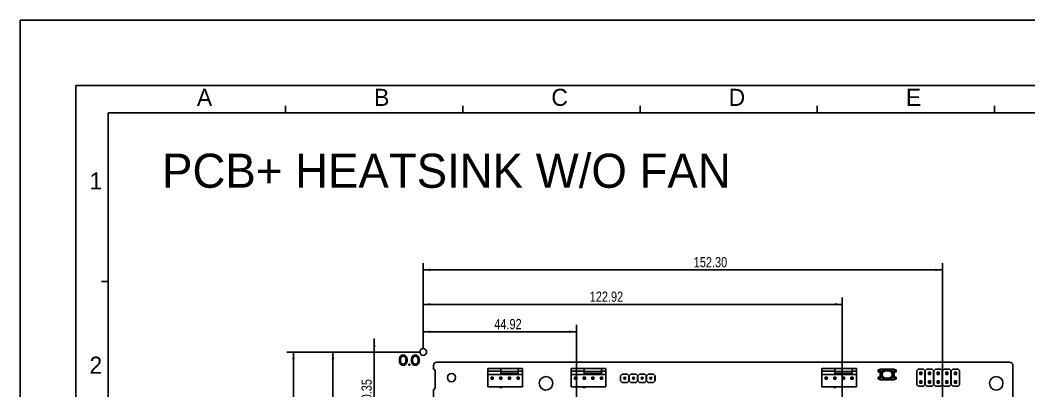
# Model space of a CAD drawing. Header units: millimetres. Extents: x 0 to 841, y 0 to 594.
# Drawn here: x 0 to 295.9, y 485.4 to 594 of the extents above; entities that cross this region are included whole.
import ezdxf

# ---------------------------------------------------------------- set-up
doc = ezdxf.new("R2010")
doc.units = ezdxf.units.MM
doc.header["$LTSCALE"] = 46.255
doc.layers.get('0').update_dxf_attribs({"linetype": 'CONTINUOUS'})
doc.layers.add('ASSEM_MEM', color=7, linetype='CONTINUOUS')
doc.styles.get("Standard").update_dxf_attribs({"font": 'txt', "width": 0.8})
doc.styles.add('TEXTSTYLE_11', font='ar_wgl_b.ttf')
doc.styles.add('TEXTSTYLE_2', font='txt')
doc.dimstyles.new('DIMSTYLE_1', dxfattribs={"dimtxt": 3, "dimasz": 2.1, "dimexe": 2, "dimexo": 1, "dimgap": 0.75, "dimtad": 1, "dimzin": 0, "dimdsep": 46, "dimtxsty": 'STANDARD', "dimblk": '_FILLED', "dimblk1": '_FILLED', "dimblk2": '_FILLED', "dimcen": 0.09, "dimazin": 0, "dimtp": 0.01, "dimtm": 0.01, "dimtfac": 1, "dimtofl": 0, "dimtmove": 0, "dimatfit": 3, "dimldrblk": '_FILLED', "dimfxl": 1, "dimtolj": 1, "dimtzin": 0, "dimarcsym": 0})

# ---------------------------------------------------------------- blocks, each defined once
blk = doc.blocks.new('_FILLED')
at = {"color": 0, "linetype": 'BYBLOCK'}
blk.add_solid([(0, 0), (-1, 0.17), (-1, -0.17)], dxfattribs=at)
blk = doc.blocks.new('*D0')
at = {"color": 7, "linetype": 'CONTINUOUS'}
for p, q in [((118.23, 497.74), (118.23, 504.68)), ((163.15, 477.39), (163.15, 504.68)), ((118.23, 502.68), (140.69, 502.68)), ((163.15, 502.68), (140.69, 502.68))]:
    blk.add_line(p, q, dxfattribs=at)
at = {"color": 7, "linetype": 'CONTINUOUS', "xscale": 2.1, "yscale": 2.1, "zscale": 2.1, "rotation": 180}
blk.add_blockref('_FILLED', (118.23, 502.68), dxfattribs=at)
at = {"color": 7, "linetype": 'CONTINUOUS', "xscale": 2.1, "yscale": 2.1, "zscale": 2.1}
blk.add_blockref('_FILLED', (163.15, 502.68), dxfattribs=at)
at = {"color": 7, "linetype": 'CONTINUOUS', "insert": (143.09, 506.43), "char_height": 3, "width": 12, "attachment_point": 2, "line_spacing_factor": 0.9}
blk.add_mtext('44.92', dxfattribs=at)
blk = doc.blocks.new('*D1')
at = {"color": 7, "linetype": 'CONTINUOUS'}
for p, q in [((118.23, 497.74), (118.23, 512.71)), ((241.15, 477.39), (241.15, 512.71)), ((118.23, 510.71), (179.69, 510.71)), ((241.15, 510.71), (179.69, 510.71))]:
    blk.add_line(p, q, dxfattribs=at)
at = {"color": 7, "linetype": 'CONTINUOUS', "xscale": 2.1, "yscale": 2.1, "zscale": 2.1, "rotation": 180}
blk.add_blockref('_FILLED', (118.23, 510.71), dxfattribs=at)
at = {"color": 7, "linetype": 'CONTINUOUS', "xscale": 2.1, "yscale": 2.1, "zscale": 2.1}
blk.add_blockref('_FILLED', (241.15, 510.71), dxfattribs=at)
at = {"color": 7, "linetype": 'CONTINUOUS', "insert": (171.97, 514.46), "char_height": 3, "width": 14.4, "attachment_point": 2, "line_spacing_factor": 0.9}
blk.add_mtext('122.92', dxfattribs=at)
blk = doc.blocks.new('*D2')
at = {"color": 7, "linetype": 'CONTINUOUS'}
for p, q in [((103.88, 496.74), (103.88, 500.74)), ((103.88, 500.74), (103.88, 486.57)), ((117.23, 496.74), (101.88, 496.74)), ((103.88, 472.39), (103.88, 486.57)), ((162.15, 476.39), (101.88, 476.39)), ((103.88, 476.39), (103.88, 472.39))]:
    blk.add_line(p, q, dxfattribs=at)
at = {"color": 7, "linetype": 'CONTINUOUS', "xscale": 2.1, "yscale": 2.1, "zscale": 2.1}
for p, rotation in [((103.88, 496.74), 270), ((103.88, 476.39), 90)]:
    blk.add_blockref('_FILLED', p, dxfattribs=dict(at, rotation=rotation))
at = {"color": 7, "linetype": 'CONTINUOUS', "insert": (100.13, 484.79), "char_height": 3, "width": 12, "attachment_point": 2, "rotation": 90, "line_spacing_factor": 0.9}
blk.add_mtext('20.35', dxfattribs=at)
blk = doc.blocks.new('*D3')
at = {"color": 7, "linetype": 'CONTINUOUS'}
for p, q in [((117.23, 496.74), (89.76, 496.74)), ((91.76, 496.74), (91.76, 443.07)), ((91.76, 389.39), (91.76, 443.07)), ((162.15, 389.39), (89.76, 389.39))]:
    blk.add_line(p, q, dxfattribs=at)
at = {"color": 7, "linetype": 'CONTINUOUS', "xscale": 2.1, "yscale": 2.1, "zscale": 2.1}
for p, rotation in [((91.76, 496.74), 90), ((91.76, 389.39), 270)]:
    blk.add_blockref('_FILLED', p, dxfattribs=dict(at, rotation=rotation))
at = {"color": 7, "linetype": 'CONTINUOUS', "insert": (88.01, 438.77), "char_height": 3, "width": 14.4, "attachment_point": 2, "rotation": 90, "line_spacing_factor": 0.9}
blk.add_mtext('107.35', dxfattribs=at)
blk = doc.blocks.new('*D4')
at = {"color": 7, "linetype": 'CONTINUOUS'}
for p, q in [((117.23, 496.74), (78.19, 496.74)), ((80.19, 496.74), (80.19, 431.49)), ((80.19, 366.24), (80.19, 431.49)), ((269.53, 366.24), (78.19, 366.24))]:
    blk.add_line(p, q, dxfattribs=at)
at = {"color": 7, "linetype": 'CONTINUOUS', "xscale": 2.1, "yscale": 2.1, "zscale": 2.1}
for p, rotation in [((80.19, 496.74), 90), ((80.19, 366.24), 270)]:
    blk.add_blockref('_FILLED', p, dxfattribs=dict(at, rotation=rotation))
at = {"color": 7, "linetype": 'CONTINUOUS', "insert": (76.44, 431.96), "char_height": 3, "width": 14.4, "attachment_point": 2, "rotation": 90, "line_spacing_factor": 0.9}
blk.add_mtext('130.50', dxfattribs=at)
blk = doc.blocks.new('*D5')
at = {"color": 7, "linetype": 'CONTINUOUS'}
for p, q in [((118.23, 497.74), (118.23, 522.82)), ((118.23, 520.82), (194.38, 520.82)), ((270.53, 520.82), (194.38, 520.82)), ((270.53, 367.24), (270.53, 522.82))]:
    blk.add_line(p, q, dxfattribs=at)
at = {"color": 7, "linetype": 'CONTINUOUS', "xscale": 2.1, "yscale": 2.1, "zscale": 2.1, "rotation": 180}
blk.add_blockref('_FILLED', (118.23, 520.82), dxfattribs=at)
at = {"color": 7, "linetype": 'CONTINUOUS', "xscale": 2.1, "yscale": 2.1, "zscale": 2.1}
blk.add_blockref('_FILLED', (270.53, 520.82), dxfattribs=at)
at = {"color": 7, "linetype": 'CONTINUOUS', "insert": (202.49, 524.57), "char_height": 3, "width": 14.4, "attachment_point": 2, "line_spacing_factor": 0.9}
blk.add_mtext('152.30', dxfattribs=at)

msp = doc.modelspace()

# ---------------------------------------------------------------- linework, layer by layer
at = {"color": 7, "linetype": 'CONTINUOUS'}
for p, q in [((0, 0), (0, 594)), ((0, 594), (841, 594)), ((16.342, 23.885), (16.342, 574.885)), ((16.342, 574.885), (819.342, 574.885)), ((77.842, 566.885), (77.842, 568.885)), ((129.842, 566.885), (129.842, 568.885)), ((181.842, 566.885), (181.842, 568.885)), ((233.842, 566.885), (233.842, 568.885)), ((285.842, 566.885), (285.842, 568.885)), ((25.842, 566.885), (25.842, 31.385)), ((25.842, 566.885), (809.342, 566.885)), ((23.842, 517.385), (25.842, 517.385))]:
    msp.add_line(p, q, dxfattribs=at)
at = {"layer": 'ASSEM_MEM', "color": 40, "linetype": 'CONTINUOUS'}
for p, q in [((111.289, 494.957), (111.227, 494.638)), ((111.227, 494.638), (111.227, 494.063)), ((111.352, 495.148), (111.289, 494.957)), ((111.477, 495.404), (111.352, 495.148)), ((111.664, 495.595), (111.477, 495.404)), ((111.602, 494.957), (111.539, 494.574)), ((111.539, 494.574), (111.539, 494.127)), ((111.539, 494.127), (111.602, 493.744)), ((111.852, 495.34), (111.602, 494.957)), ((111.977, 495.787), (111.664, 495.595)), ((112.039, 495.467), (111.852, 495.34)), ((112.352, 495.85), (111.977, 495.787)), ((112.352, 495.531), (112.039, 495.467)), ((112.727, 495.787), (112.352, 495.85)), ((112.664, 495.467), (112.352, 495.531)), ((112.852, 495.34), (112.664, 495.467)), ((113.039, 495.595), (112.727, 495.787)), ((113.102, 494.957), (112.852, 495.34)), ((113.227, 495.404), (113.039, 495.595)), ((113.164, 494.574), (113.102, 494.957)), ((113.102, 493.744), (113.164, 494.127)), ((113.164, 494.127), (113.164, 494.574)), ((113.352, 495.148), (113.227, 495.404)), ((113.414, 494.957), (113.352, 495.148)), ((113.477, 494.638), (113.414, 494.957)), ((113.477, 494.063), (113.477, 494.638)), ((114.852, 494.957), (114.789, 494.638)), ((114.789, 494.638), (114.789, 494.063)), ((114.914, 495.148), (114.852, 494.957)), ((115.039, 495.404), (114.914, 495.148)), ((115.227, 495.595), (115.039, 495.404)), ((115.164, 494.957), (115.102, 494.574)), ((115.102, 494.574), (115.102, 494.127)), ((115.102, 494.127), (115.164, 493.744)), ((115.414, 495.34), (115.164, 494.957)), ((115.539, 495.787), (115.227, 495.595)), ((115.602, 495.467), (115.414, 495.34)), ((115.914, 495.85), (115.539, 495.787)), ((115.914, 495.531), (115.602, 495.467)), ((116.289, 495.787), (115.914, 495.85)), ((116.227, 495.467), (115.914, 495.531)), ((116.414, 495.34), (116.227, 495.467)), ((116.602, 495.595), (116.289, 495.787)), ((116.664, 494.957), (116.414, 495.34)), ((116.789, 495.404), (116.602, 495.595)), ((116.727, 494.574), (116.664, 494.957)), ((116.664, 493.744), (116.727, 494.127)), ((116.727, 494.127), (116.727, 494.574)), ((116.914, 495.148), (116.789, 495.404)), ((116.977, 494.957), (116.914, 495.148)), ((117.039, 494.638), (116.977, 494.957)), ((117.039, 494.063), (117.039, 494.638)), ((111.227, 494.063), (111.289, 493.744)), ((111.289, 493.744), (111.352, 493.553)), ((111.352, 493.553), (111.477, 493.297)), ((111.477, 493.297), (111.664, 493.106)), ((111.602, 493.744), (111.852, 493.361)), ((111.664, 493.106), (111.977, 492.914)), ((111.852, 493.361), (112.039, 493.233)), ((111.977, 492.914), (112.352, 492.85)), ((112.039, 493.233), (112.352, 493.17)), ((112.352, 493.17), (112.664, 493.233)), ((112.352, 492.85), (112.727, 492.914)), ((112.664, 493.233), (112.852, 493.361)), ((112.727, 492.914), (113.039, 493.106)), ((112.852, 493.361), (113.102, 493.744)), ((113.039, 493.106), (113.227, 493.297)), ((113.227, 493.297), (113.352, 493.553)), ((113.352, 493.553), (113.414, 493.744)), ((113.414, 493.744), (113.477, 494.063)), ((113.977, 492.85), (113.977, 493.17)), ((113.977, 493.17), (114.289, 493.17)), ((114.289, 492.85), (113.977, 492.85)), ((114.289, 493.17), (114.289, 492.85)), ((114.789, 494.063), (114.852, 493.744)), ((114.852, 493.744), (114.914, 493.553)), ((114.914, 493.553), (115.039, 493.297)), ((115.039, 493.297), (115.227, 493.106)), ((115.164, 493.744), (115.414, 493.361)), ((115.227, 493.106), (115.539, 492.914)), ((115.414, 493.361), (115.602, 493.233)), ((115.539, 492.914), (115.914, 492.85)), ((115.602, 493.233), (115.914, 493.17)), ((115.914, 493.17), (116.227, 493.233)), ((115.914, 492.85), (116.289, 492.914)), ((116.227, 493.233), (116.414, 493.361)), ((116.289, 492.914), (116.602, 493.106)), ((116.414, 493.361), (116.664, 493.744)), ((116.602, 493.106), (116.789, 493.297)), ((116.789, 493.297), (116.914, 493.553)), ((116.914, 493.553), (116.977, 493.744)), ((116.977, 493.744), (117.039, 494.063))]:
    msp.add_line(p, q, dxfattribs=at)
at = {"layer": 'ASSEM_MEM', "color": 7, "linetype": 'CONTINUOUS'}
for p, q in [((121.227, 492.74), (121.227, 491.74)), ((121.727, 486.24), (121.727, 491.24)), ((290.227, 493.74), (122.227, 493.74)), ((137.197, 491.94), (137.197, 491.17)), ((147.357, 491.94), (137.197, 491.94)), ((137.197, 491.17), (141.007, 491.17)), ((141.007, 490.385), (141.007, 491.94)), ((146.087, 490.385), (146.087, 491.94)), ((146.087, 491.17), (147.357, 491.17)), ((147.357, 486.53), (147.357, 491.94)), ((161.647, 491.94), (161.647, 491.17)), ((171.807, 491.94), (161.647, 491.94)), ((161.647, 491.17), (165.457, 491.17)), ((165.457, 490.385), (165.457, 491.94)), ((170.537, 490.385), (170.537, 491.94)), ((170.537, 491.17), (171.807, 491.17)), ((171.807, 486.53), (171.807, 491.94)), ((235.147, 491.94), (235.147, 491.17)), ((245.307, 491.94), (235.147, 491.94)), ((235.147, 491.17), (238.957, 491.17)), ((238.957, 490.385), (238.957, 491.94)), ((244.037, 490.385), (244.037, 491.94)), ((244.037, 491.17), (245.307, 491.17)), ((245.307, 486.53), (245.307, 491.94)), ((251.727, 491.54), (251.727, 490.89)), ((252.227, 491.54), (251.727, 491.54)), ((252.027, 490.935), (252.027, 491.495)), ((252.027, 491.495), (252.227, 491.495)), ((252.125, 490.935), (252.125, 491.495)), ((252.227, 488.64), (252.227, 491.64)), ((252.277, 491), (252.277, 491.727)), ((252.307, 491.46), (252.307, 491.462)), ((252.307, 490.994), (252.307, 491.46)), ((252.327, 491.74), (256.327, 491.74)), ((252.331, 491.555), (252.332, 491.557)), ((252.41, 491.635), (252.411, 491.636)), ((252.505, 491.66), (252.507, 491.66)), ((252.507, 491.66), (252.973, 491.66)), ((252.521, 490.88), (253.087, 491.446)), ((252.967, 491.66), (252.967, 491.74)), ((253.087, 491.587), (253.043, 491.631)), ((253.927, 491.4), (254.727, 491.4)), ((254.727, 491.24), (253.927, 491.24)), ((255.61, 491.631), (255.567, 491.587)), ((255.567, 491.446), (256.133, 490.88)), ((255.681, 491.66), (256.147, 491.66)), ((255.687, 491.74), (255.687, 491.66)), ((256.147, 491.66), (256.149, 491.66)), ((256.242, 491.636), (256.243, 491.635)), ((256.322, 491.557), (256.323, 491.555)), ((256.347, 491.462), (256.347, 491.46)), ((256.347, 490.994), (256.347, 491.46)), ((256.377, 491), (256.377, 491.727)), ((256.427, 491.64), (256.427, 488.64)), ((256.427, 491.54), (256.927, 491.54)), ((256.427, 491.495), (256.627, 491.495)), ((256.529, 490.935), (256.529, 491.495)), ((256.627, 490.935), (256.627, 491.495)), ((256.927, 491.54), (256.927, 490.89)), ((263.432, 491.74), (263.057, 491.365)), ((263.057, 491.365), (263.057, 487.115)), ((264.972, 491.74), (263.432, 491.74)), ((264.972, 491.74), (265.472, 491.24)), ((265.972, 491.74), (265.472, 491.24)), ((267.512, 491.74), (265.972, 491.74)), ((267.512, 491.74), (268.012, 491.24)), ((268.512, 491.74), (268.012, 491.24)), ((270.052, 491.74), (268.512, 491.74)), ((270.052, 491.74), (270.552, 491.24)), ((271.052, 491.74), (270.552, 491.24)), ((272.592, 491.74), (271.052, 491.74)), ((272.592, 491.74), (273.092, 491.24)), ((273.592, 491.74), (273.092, 491.24)), ((275.132, 491.74), (273.592, 491.74)), ((275.132, 491.74), (275.507, 491.365)), ((275.507, 487.115), (275.507, 491.365)), ((291.227, 324.74), (291.227, 492.74)), ((137.197, 486.53), (137.197, 491.155)), ((147.357, 490.179), (137.197, 490.179)), ((138.147, 489.39), (138.147, 488.74)), ((138.297, 489.24), (138.147, 489.39)), ((138.797, 489.39), (138.147, 489.39)), ((138.147, 488.74), (138.297, 488.89)), ((138.147, 488.74), (138.797, 488.74)), ((138.297, 489.24), (138.297, 488.89)), ((138.297, 489.24), (138.647, 489.24)), ((138.297, 488.89), (138.647, 488.89)), ((138.797, 489.39), (138.647, 489.24)), ((138.647, 489.24), (138.647, 488.89)), ((138.797, 488.74), (138.647, 488.89)), ((138.797, 488.74), (138.797, 489.39)), ((140.687, 489.39), (140.687, 488.74)), ((140.837, 489.24), (140.687, 489.39)), ((141.337, 489.39), (140.687, 489.39)), ((140.687, 488.74), (140.837, 488.89)), ((140.687, 488.74), (141.337, 488.74)), ((140.837, 489.24), (140.837, 488.89)), ((140.837, 489.24), (141.187, 489.24)), ((140.837, 488.89), (141.187, 488.89)), ((141.007, 491.07), (146.087, 491.07)), ((141.007, 490.395), (146.087, 490.395)), ((146.087, 490.385), (141.007, 490.385)), ((141.337, 489.39), (141.187, 489.24)), ((141.187, 489.24), (141.187, 488.89)), ((141.337, 488.74), (141.187, 488.89)), ((141.337, 488.74), (141.337, 489.39)), ((143.227, 489.39), (143.227, 488.74)), ((143.377, 489.24), (143.227, 489.39)), ((143.877, 489.39), (143.227, 489.39)), ((143.227, 488.74), (143.377, 488.89)), ((143.227, 488.74), (143.877, 488.74)), ((143.377, 489.24), (143.377, 488.89)), ((143.377, 489.24), (143.727, 489.24)), ((143.377, 488.89), (143.727, 488.89)), ((143.877, 489.39), (143.727, 489.24)), ((143.727, 489.24), (143.727, 488.89)), ((143.877, 488.74), (143.727, 488.89)), ((143.877, 488.74), (143.877, 489.39)), ((145.767, 489.39), (145.767, 488.74)), ((145.917, 489.24), (145.767, 489.39)), ((146.417, 489.39), (145.767, 489.39)), ((145.767, 488.74), (145.917, 488.89)), ((145.767, 488.74), (146.417, 488.74)), ((145.917, 489.24), (145.917, 488.89)), ((145.917, 489.24), (146.267, 489.24)), ((145.917, 488.89), (146.267, 488.89)), ((146.417, 489.39), (146.267, 489.24)), ((146.267, 489.24), (146.267, 488.89)), ((146.417, 488.74), (146.267, 488.89)), ((146.417, 488.74), (146.417, 489.39)), ((161.647, 486.53), (161.647, 491.155)), ((171.807, 490.179), (161.647, 490.179)), ((162.597, 489.39), (162.597, 488.74)), ((162.747, 489.24), (162.597, 489.39)), ((163.247, 489.39), (162.597, 489.39)), ((162.597, 488.74), (162.747, 488.89)), ((162.597, 488.74), (163.247, 488.74)), ((162.747, 489.24), (162.747, 488.89)), ((162.747, 489.24), (163.097, 489.24)), ((162.747, 488.89), (163.097, 488.89)), ((163.247, 489.39), (163.097, 489.24)), ((163.097, 489.24), (163.097, 488.89)), ((163.247, 488.74), (163.097, 488.89)), ((163.247, 488.74), (163.247, 489.39)), ((165.137, 489.39), (165.137, 488.74)), ((165.287, 489.24), (165.137, 489.39)), ((165.787, 489.39), (165.137, 489.39)), ((165.137, 488.74), (165.287, 488.89)), ((165.137, 488.74), (165.787, 488.74)), ((165.287, 489.24), (165.287, 488.89)), ((165.287, 489.24), (165.637, 489.24)), ((165.287, 488.89), (165.637, 488.89)), ((165.457, 491.07), (170.537, 491.07)), ((165.457, 490.395), (170.537, 490.395)), ((170.537, 490.385), (165.457, 490.385)), ((165.787, 489.39), (165.637, 489.24)), ((165.637, 489.24), (165.637, 488.89)), ((165.787, 488.74), (165.637, 488.89)), ((165.787, 488.74), (165.787, 489.39)), ((167.677, 489.39), (167.677, 488.74)), ((167.827, 489.24), (167.677, 489.39)), ((168.327, 489.39), (167.677, 489.39)), ((167.677, 488.74), (167.827, 488.89)), ((167.677, 488.74), (168.327, 488.74)), ((167.827, 489.24), (167.827, 488.89)), ((167.827, 489.24), (168.177, 489.24)), ((167.827, 488.89), (168.177, 488.89)), ((168.327, 489.39), (168.177, 489.24)), ((168.177, 489.24), (168.177, 488.89)), ((168.327, 488.74), (168.177, 488.89)), ((168.327, 488.74), (168.327, 489.39)), ((170.217, 489.39), (170.217, 488.74)), ((170.367, 489.24), (170.217, 489.39)), ((170.867, 489.39), (170.217, 489.39)), ((170.217, 488.74), (170.367, 488.89)), ((170.217, 488.74), (170.867, 488.74)), ((170.367, 489.24), (170.367, 488.89)), ((170.367, 489.24), (170.717, 489.24)), ((170.367, 488.89), (170.717, 488.89)), ((170.867, 489.39), (170.717, 489.24)), ((170.717, 489.24), (170.717, 488.89)), ((170.867, 488.74), (170.717, 488.89)), ((170.867, 488.74), (170.867, 489.39)), ((176.087, 489.79), (176.587, 490.29)), ((176.087, 488.29), (176.087, 489.79)), ((176.137, 489.69), (176.087, 489.69)), ((176.087, 488.39), (176.137, 488.39)), ((176.587, 487.79), (176.087, 488.29)), ((176.137, 488.39), (176.137, 489.69)), ((176.587, 490.29), (178.127, 490.29)), ((178.127, 490.29), (178.627, 489.79)), ((178.627, 488.29), (178.127, 487.79)), ((178.577, 489.69), (178.577, 488.39)), ((178.677, 489.69), (178.577, 489.69)), ((178.577, 488.39), (178.677, 488.39)), ((178.627, 489.79), (179.127, 490.29)), ((179.127, 487.79), (178.627, 488.29)), ((178.677, 488.39), (178.677, 489.69)), ((179.127, 490.29), (180.667, 490.29)), ((180.667, 490.29), (181.167, 489.79)), ((181.167, 488.29), (180.667, 487.79)), ((181.117, 489.69), (181.117, 488.39)), ((181.217, 489.69), (181.117, 489.69)), ((181.117, 488.39), (181.217, 488.39)), ((181.167, 489.79), (181.667, 490.29)), ((181.667, 487.79), (181.167, 488.29)), ((181.217, 488.39), (181.217, 489.69)), ((181.667, 490.29), (183.207, 490.29)), ((183.207, 490.29), (183.707, 489.79)), ((183.707, 488.29), (183.207, 487.79)), ((183.657, 489.69), (183.657, 488.39)), ((183.757, 489.69), (183.657, 489.69)), ((183.657, 488.39), (183.757, 488.39)), ((183.707, 489.79), (184.207, 490.29)), ((184.207, 487.79), (183.707, 488.29)), ((183.757, 488.39), (183.757, 489.69)), ((184.207, 490.29), (185.747, 490.29)), ((185.747, 490.29), (186.247, 489.79)), ((186.247, 488.29), (185.747, 487.79)), ((186.197, 489.69), (186.197, 488.39)), ((186.247, 489.69), (186.197, 489.69)), ((186.197, 488.39), (186.247, 488.39)), ((186.247, 488.29), (186.247, 489.79)), ((235.147, 486.53), (235.147, 491.155)), ((245.307, 490.179), (235.147, 490.179)), ((236.097, 489.39), (236.097, 488.74)), ((236.747, 489.39), (236.097, 489.39)), ((236.247, 489.24), (236.097, 489.39)), ((236.097, 488.74), (236.247, 488.89)), ((236.097, 488.74), (236.747, 488.74)), ((236.247, 489.24), (236.247, 488.89)), ((236.247, 489.24), (236.597, 489.24)), ((236.247, 488.89), (236.597, 488.89)), ((236.747, 489.39), (236.597, 489.24)), ((236.597, 489.24), (236.597, 488.89)), ((236.747, 488.74), (236.597, 488.89)), ((236.747, 488.74), (236.747, 489.39)), ((238.637, 489.39), (238.637, 488.74)), ((239.287, 489.39), (238.637, 489.39)), ((238.787, 489.24), (238.637, 489.39)), ((238.637, 488.74), (238.787, 488.89)), ((238.637, 488.74), (239.287, 488.74)), ((238.787, 489.24), (238.787, 488.89)), ((238.787, 489.24), (239.137, 489.24)), ((238.787, 488.89), (239.137, 488.89)), ((238.957, 491.07), (244.037, 491.07)), ((238.957, 490.395), (244.037, 490.395)), ((244.037, 490.385), (238.957, 490.385)), ((239.287, 489.39), (239.137, 489.24)), ((239.137, 489.24), (239.137, 488.89)), ((239.287, 488.74), (239.137, 488.89)), ((239.287, 488.74), (239.287, 489.39)), ((241.177, 489.39), (241.177, 488.74)), ((241.827, 489.39), (241.177, 489.39)), ((241.327, 489.24), (241.177, 489.39)), ((241.177, 488.74), (241.327, 488.89)), ((241.177, 488.74), (241.827, 488.74)), ((241.327, 489.24), (241.327, 488.89)), ((241.327, 489.24), (241.677, 489.24)), ((241.327, 488.89), (241.677, 488.89)), ((241.827, 489.39), (241.677, 489.24)), ((241.677, 489.24), (241.677, 488.89)), ((241.827, 488.74), (241.677, 488.89)), ((241.827, 488.74), (241.827, 489.39)), ((243.717, 489.39), (243.717, 488.74)), ((244.367, 489.39), (243.717, 489.39)), ((243.867, 489.24), (243.717, 489.39)), ((243.717, 488.74), (243.867, 488.89)), ((243.717, 488.74), (244.367, 488.74)), ((243.867, 489.24), (243.867, 488.89)), ((243.867, 489.24), (244.217, 489.24)), ((243.867, 488.89), (244.217, 488.89)), ((244.367, 489.39), (244.217, 489.24)), ((244.217, 489.24), (244.217, 488.89)), ((244.367, 488.74), (244.217, 488.89)), ((244.367, 488.74), (244.367, 489.39)), ((251.727, 490.89), (252.227, 490.89)), ((251.727, 488.74), (251.727, 489.39)), ((251.727, 489.39), (252.227, 489.39)), ((252.227, 488.74), (251.727, 488.74)), ((252.027, 490.935), (252.227, 490.935)), ((252.027, 488.785), (252.027, 489.345)), ((252.027, 489.345), (252.227, 489.345)), ((252.027, 488.785), (252.227, 488.785)), ((252.125, 488.785), (252.125, 489.345)), ((252.227, 491), (252.307, 491)), ((252.307, 489.28), (252.227, 489.28)), ((252.277, 488.554), (252.277, 489.28)), ((252.307, 488.821), (252.307, 489.287)), ((252.307, 488.819), (252.307, 488.821)), ((256.327, 488.54), (252.327, 488.54)), ((252.332, 488.724), (252.331, 488.726)), ((252.336, 490.924), (252.38, 490.88)), ((252.38, 489.401), (252.336, 489.357)), ((252.412, 488.645), (252.41, 488.646)), ((252.507, 488.621), (252.505, 488.621)), ((252.507, 488.621), (252.973, 488.621)), ((253.087, 488.835), (252.521, 489.401)), ((252.687, 489.926), (252.687, 490.355)), ((252.967, 488.54), (252.967, 488.621)), ((253.043, 488.65), (253.087, 488.694)), ((253.927, 489.04), (254.727, 489.04)), ((254.727, 488.88), (253.927, 488.88)), ((256.133, 489.401), (255.567, 488.835)), ((255.567, 488.694), (255.61, 488.65)), ((255.681, 488.621), (256.147, 488.621)), ((255.687, 488.621), (255.687, 488.54)), ((255.967, 490.355), (255.967, 489.926)), ((256.149, 488.621), (256.147, 488.621)), ((256.243, 488.646), (256.242, 488.645)), ((256.274, 490.88), (256.318, 490.924)), ((256.318, 489.357), (256.274, 489.401)), ((256.323, 488.725), (256.322, 488.724)), ((256.347, 491), (256.427, 491)), ((256.347, 488.821), (256.347, 489.287)), ((256.427, 489.28), (256.347, 489.28)), ((256.347, 488.821), (256.347, 488.819)), ((256.377, 488.554), (256.377, 489.28)), ((256.427, 490.935), (256.627, 490.935)), ((256.927, 490.89), (256.427, 490.89)), ((256.927, 489.39), (256.427, 489.39)), ((256.427, 489.345), (256.627, 489.345)), ((256.427, 488.785), (256.627, 488.785)), ((256.427, 488.74), (256.927, 488.74)), ((256.529, 488.785), (256.529, 489.345)), ((256.627, 488.785), (256.627, 489.345)), ((256.927, 488.74), (256.927, 489.39)), ((263.882, 490.19), (263.882, 490.83)), ((263.882, 490.83), (264.522, 490.83)), ((263.982, 490.73), (263.882, 490.83)), ((263.882, 490.19), (263.982, 490.29)), ((264.522, 490.19), (263.882, 490.19)), ((263.882, 487.65), (263.882, 488.29)), ((263.882, 488.29), (264.522, 488.29)), ((263.882, 488.29), (263.982, 488.19)), ((263.982, 490.73), (263.982, 490.29)), ((264.422, 490.73), (263.982, 490.73)), ((263.982, 490.29), (264.422, 490.29)), ((264.522, 490.83), (264.422, 490.73)), ((264.422, 490.29), (264.422, 490.73)), ((264.422, 490.29), (264.522, 490.19)), ((264.422, 488.19), (264.522, 488.29)), ((264.522, 490.83), (264.522, 490.19)), ((264.522, 488.29), (264.522, 487.65)), ((265.422, 487.34), (265.422, 491.14)), ((265.422, 491.14), (265.522, 491.14)), ((265.522, 491.14), (265.522, 487.34)), ((266.422, 490.19), (266.422, 490.83)), ((266.422, 490.83), (267.062, 490.83)), ((266.522, 490.73), (266.422, 490.83)), ((266.422, 490.19), (266.522, 490.29)), ((267.062, 490.19), (266.422, 490.19)), ((266.422, 487.65), (266.422, 488.29)), ((266.422, 488.29), (267.062, 488.29)), ((266.522, 488.19), (266.422, 488.29)), ((266.522, 490.73), (266.522, 490.29)), ((266.962, 490.73), (266.522, 490.73)), ((266.522, 490.29), (266.962, 490.29)), ((267.062, 490.83), (266.962, 490.73)), ((266.962, 490.29), (266.962, 490.73)), ((266.962, 490.29), (267.062, 490.19)), ((267.062, 488.29), (266.962, 488.19)), ((267.062, 490.83), (267.062, 490.19)), ((267.062, 488.29), (267.062, 487.65)), ((267.962, 487.34), (267.962, 491.14)), ((267.962, 491.14), (268.062, 491.14)), ((268.062, 491.14), (268.062, 487.34)), ((268.962, 490.19), (268.962, 490.83)), ((268.962, 490.83), (269.602, 490.83)), ((269.062, 490.73), (268.962, 490.83)), ((268.962, 490.19), (269.062, 490.29)), ((269.602, 490.19), (268.962, 490.19)), ((268.962, 487.65), (268.962, 488.29)), ((268.962, 488.29), (269.602, 488.29)), ((269.062, 488.19), (268.962, 488.29)), ((269.062, 490.73), (269.062, 490.29)), ((269.502, 490.73), (269.062, 490.73)), ((269.062, 490.29), (269.502, 490.29)), ((269.602, 490.83), (269.502, 490.73)), ((269.502, 490.29), (269.502, 490.73)), ((269.502, 490.29), (269.602, 490.19)), ((269.602, 488.29), (269.502, 488.19)), ((269.602, 490.83), (269.602, 490.19)), ((269.602, 488.29), (269.602, 487.65)), ((270.502, 487.34), (270.502, 491.14)), ((270.502, 491.14), (270.602, 491.14)), ((270.602, 491.14), (270.602, 487.34)), ((271.502, 490.19), (271.502, 490.83)), ((271.502, 490.83), (272.142, 490.83)), ((271.602, 490.73), (271.502, 490.83)), ((271.502, 490.19), (271.602, 490.29)), ((272.142, 490.19), (271.502, 490.19)), ((271.502, 487.65), (271.502, 488.29)), ((271.502, 488.29), (272.142, 488.29)), ((271.502, 488.29), (271.602, 488.19)), ((271.602, 490.73), (271.602, 490.29)), ((272.042, 490.73), (271.602, 490.73)), ((271.602, 490.29), (272.042, 490.29)), ((272.142, 490.83), (272.042, 490.73)), ((272.042, 490.29), (272.042, 490.73)), ((272.042, 490.29), (272.142, 490.19)), ((272.142, 488.29), (272.042, 488.19)), ((272.142, 490.83), (272.142, 490.19)), ((272.142, 488.29), (272.142, 487.65)), ((273.042, 487.34), (273.042, 491.14)), ((273.042, 491.14), (273.142, 491.14)), ((273.142, 491.14), (273.142, 487.34)), ((274.042, 490.19), (274.042, 490.83)), ((274.042, 490.83), (274.682, 490.83)), ((274.682, 490.19), (274.042, 490.19)), ((274.042, 487.65), (274.042, 488.29)), ((274.042, 488.29), (274.682, 488.29)), ((274.042, 488.29), (274.142, 488.19)), ((274.682, 488.29), (274.582, 488.19)), ((274.682, 490.83), (274.682, 490.19)), ((274.682, 488.29), (274.682, 487.65)), ((121.227, 485.74), (121.227, 482.19)), ((147.357, 486.53), (137.197, 486.53)), ((171.807, 486.53), (161.647, 486.53)), ((178.127, 487.79), (176.587, 487.79)), ((180.667, 487.79), (179.127, 487.79)), ((183.207, 487.79), (181.667, 487.79)), ((185.747, 487.79), (184.207, 487.79)), ((245.307, 486.53), (235.147, 486.53)), ((263.057, 487.115), (263.432, 486.74)), ((263.432, 486.74), (264.972, 486.74)), ((263.982, 487.75), (263.882, 487.65)), ((264.522, 487.65), (263.882, 487.65)), ((263.982, 488.19), (263.982, 487.75)), ((264.422, 488.19), (263.982, 488.19)), ((263.982, 487.75), (264.422, 487.75)), ((264.422, 487.75), (264.422, 488.19)), ((264.522, 487.65), (264.422, 487.75)), ((265.472, 487.24), (264.972, 486.74)), ((265.522, 487.34), (265.422, 487.34)), ((265.472, 487.24), (265.972, 486.74)), ((265.972, 486.74), (267.512, 486.74)), ((266.522, 487.75), (266.422, 487.65)), ((267.062, 487.65), (266.422, 487.65)), ((266.522, 488.19), (266.522, 487.75)), ((266.962, 488.19), (266.522, 488.19)), ((266.522, 487.75), (266.962, 487.75)), ((266.962, 487.75), (266.962, 488.19)), ((267.062, 487.65), (266.962, 487.75)), ((268.012, 487.24), (267.512, 486.74)), ((268.062, 487.34), (267.962, 487.34)), ((268.012, 487.24), (268.512, 486.74)), ((268.512, 486.74), (270.052, 486.74)), ((269.062, 487.75), (268.962, 487.65)), ((269.602, 487.65), (268.962, 487.65)), ((269.062, 488.19), (269.062, 487.75)), ((269.502, 488.19), (269.062, 488.19)), ((269.062, 487.75), (269.502, 487.75)), ((269.502, 487.75), (269.502, 488.19)), ((269.602, 487.65), (269.502, 487.75)), ((270.552, 487.24), (270.052, 486.74)), ((270.602, 487.34), (270.502, 487.34)), ((270.552, 487.24), (271.052, 486.74)), ((271.052, 486.74), (272.592, 486.74)), ((271.602, 487.75), (271.502, 487.65)), ((272.142, 487.65), (271.502, 487.65)), ((271.602, 488.19), (271.602, 487.75)), ((272.042, 488.19), (271.602, 488.19)), ((271.602, 487.75), (272.042, 487.75)), ((272.042, 487.75), (272.042, 488.19)), ((272.142, 487.65), (272.042, 487.75)), ((273.092, 487.24), (272.592, 486.74)), ((273.142, 487.34), (273.042, 487.34)), ((273.092, 487.24), (273.592, 486.74)), ((273.592, 486.74), (275.132, 486.74)), ((274.042, 487.65), (274.142, 487.75)), ((274.682, 487.65), (274.042, 487.65)), ((274.142, 488.19), (274.142, 487.75)), ((274.582, 488.19), (274.142, 488.19)), ((274.142, 487.75), (274.582, 487.75)), ((274.582, 487.75), (274.582, 488.19)), ((274.582, 487.75), (274.682, 487.65)), ((275.507, 487.115), (275.132, 486.74))]:
    msp.add_line(p, q, dxfattribs=at)
for points in [[(252.332, 491.557), (252.342, 491.572), (252.353, 491.588), (252.365, 491.601)], [(252.365, 491.601), (252.379, 491.614), (252.394, 491.625), (252.41, 491.635)], [(256.243, 491.635), (256.259, 491.625), (256.275, 491.614), (256.288, 491.601)], [(256.288, 491.601), (256.301, 491.588), (256.312, 491.572), (256.322, 491.557)], [(252.365, 488.679), (252.353, 488.693), (252.342, 488.708), (252.332, 488.724)], [(252.41, 488.646), (252.394, 488.656), (252.379, 488.667), (252.365, 488.679)], [(256.288, 488.679), (256.275, 488.667), (256.259, 488.656), (256.243, 488.646)], [(256.322, 488.724), (256.312, 488.708), (256.301, 488.693), (256.288, 488.679)]]:
    msp.add_lwpolyline(points, dxfattribs=at)
for centre, radius in [((118.227, 496.74), 1), ((126.527, 489.24), 1.2), ((154.247, 487.57), 1.98), ((177.357, 489.04), 0.3), ((177.357, 489.04), 0.2), ((179.897, 489.04), 0.3), ((179.897, 489.04), 0.2), ((182.437, 489.04), 0.3), ((184.977, 489.04), 0.3), ((184.977, 489.04), 0.2), ((286.327, 487.57), 1.98)]:
    msp.add_circle(centre, radius, dxfattribs=at)
for centre, radius, start, end in [((122.227, 492.74), 1, 90, 180), ((121.227, 491.24), 0.5, 0, 90), ((252.327, 491.64), 0.1, 90, 180), ((252.507, 491.46), 0.2, 151.51144, 179.43514), ((252.507, 491.46), 0.2, 90.56535, 118.48811), ((253.927, 490.14), 1.26, 90, 169.34509), ((253.927, 490.14), 1.1, 90, 270), ((252.973, 491.56), 0.1, 45, 90), ((253.016, 491.517), 0.1, 315, 45), ((254.727, 490.14), 1.26, 10.65491, 90), ((254.727, 490.14), 1.1, 270, 90), ((255.638, 491.517), 0.1, 135, 225), ((255.681, 491.56), 0.1, 90, 135), ((256.147, 491.46), 0.2, 61.51849, 89.4248), ((256.147, 491.46), 0.2, 0.5757, 28.48105), ((256.327, 491.64), 0.1, 0, 90), ((290.227, 492.74), 1, 0, 90), ((252.327, 488.64), 0.1, 180, 270), ((252.407, 490.994), 0.1, 180, 225), ((252.407, 489.287), 0.1, 135, 180), ((252.507, 488.821), 0.2, 180.5757, 208.48105), ((252.45, 490.951), 0.1, 225, 315), ((252.45, 489.33), 0.1, 45, 135), ((252.507, 488.821), 0.2, 241.51849, 269.4248), ((252.787, 490.355), 0.1, 169.34509, 180), ((252.787, 489.926), 0.1, 180, 190.65491), ((253.927, 490.14), 1.26, 190.65491, 270), ((252.973, 488.721), 0.1, 270, 315), ((253.016, 488.764), 0.1, 315, 45), ((254.727, 490.14), 1.26, 270, 349.34509), ((255.638, 488.764), 0.1, 135, 225), ((255.681, 488.721), 0.1, 225, 270), ((255.867, 490.355), 0.1, 0, 10.65491), ((255.867, 489.926), 0.1, 349.34509, 360), ((256.203, 490.951), 0.1, 225, 315), ((256.203, 489.33), 0.1, 45, 135), ((256.147, 488.821), 0.2, 270.56535, 298.48811), ((256.247, 490.994), 0.1, 315, 360), ((256.247, 489.287), 0.1, 0, 45), ((256.147, 488.821), 0.2, 331.51144, 359.43514), ((256.327, 488.64), 0.1, 270, 360), ((121.227, 486.24), 0.5, 270, 360), ((141.007, 486.88), 0.575, 217.50423, 322.49577), ((165.457, 486.88), 0.575, 217.50423, 322.49577), ((238.957, 486.88), 0.575, 217.50423, 322.49577)]:
    msp.add_arc(centre, radius, start, end, dxfattribs=at)

# ---------------------------------------------------------------- texts
at = {"color": 7, "linetype": 'CONTINUOUS', "attachment_point": 1, "line_spacing_factor": 0.9}
for s, insert, char_height, width, style in [('A', (51.842, 573.885), 5, 5, 'TEXTSTYLE_2'), ('B', (103.842, 573.885), 5, 5, 'TEXTSTYLE_2'), ('C', (155.842, 573.885), 5, 5, 'TEXTSTYLE_2'), ('D', (207.842, 573.885), 5, 5, 'TEXTSTYLE_2'), ('E', (259.842, 573.885), 5, 5, 'TEXTSTYLE_2'), ('PCB+ HEATSINK W/O FAN', (41.627, 554.873), 10, 176.98885, 'TEXTSTYLE_11'), ('1', (20.342, 549.385), 5, 5, 'TEXTSTYLE_2'), ('2', (20.342, 495.385), 5, 5, 'TEXTSTYLE_2')]:
    msp.add_mtext(s, dxfattribs=dict(at, insert=insert, char_height=char_height, width=width, style=style))

# ---------------------------------------------------------------- dimensions: what is measured, and where the dimension line sits
at = {"color": 7, "linetype": 'CONTINUOUS'}
for base, p2, picture, middle in [((270.527, 520.819), (270.527, 366.24), '*D5', (202.794, 520.819)), ((241.147, 510.714), (241.147, 476.39), '*D1', (172.268, 510.714)), ((163.147, 502.68), (163.147, 476.39), '*D0', (143.086, 502.68))]:
    dim = msp.add_linear_dim(base=base, p1=(118.227, 496.74), p2=p2, dimstyle='DIMSTYLE_1', dxfattribs=at)
    dim.commit()
    dim.dimension.update_dxf_attribs({"geometry": picture, "text_midpoint": middle, "dimtype": 160})
for base, p1, p2, angle, picture, middle in [((103.88, 476.39), (118.227, 496.74), (163.147, 476.39), 270, '*D2', (103.88, 484.864)), ((80.187, 496.74), (270.527, 366.24), (118.227, 496.74), 90, '*D4', (80.187, 432.264)), ((91.763, 389.39), (118.227, 496.74), (163.147, 389.39), 270, '*D3', (91.763, 439.148))]:
    dim = msp.add_linear_dim(base=base, p1=p1, p2=p2, angle=angle, dimstyle='DIMSTYLE_1', dxfattribs=at)
    dim.commit()
    dim.dimension.update_dxf_attribs({"geometry": picture, "text_midpoint": middle, "dimtype": 160})

doc.saveas('drawing.dxf')
